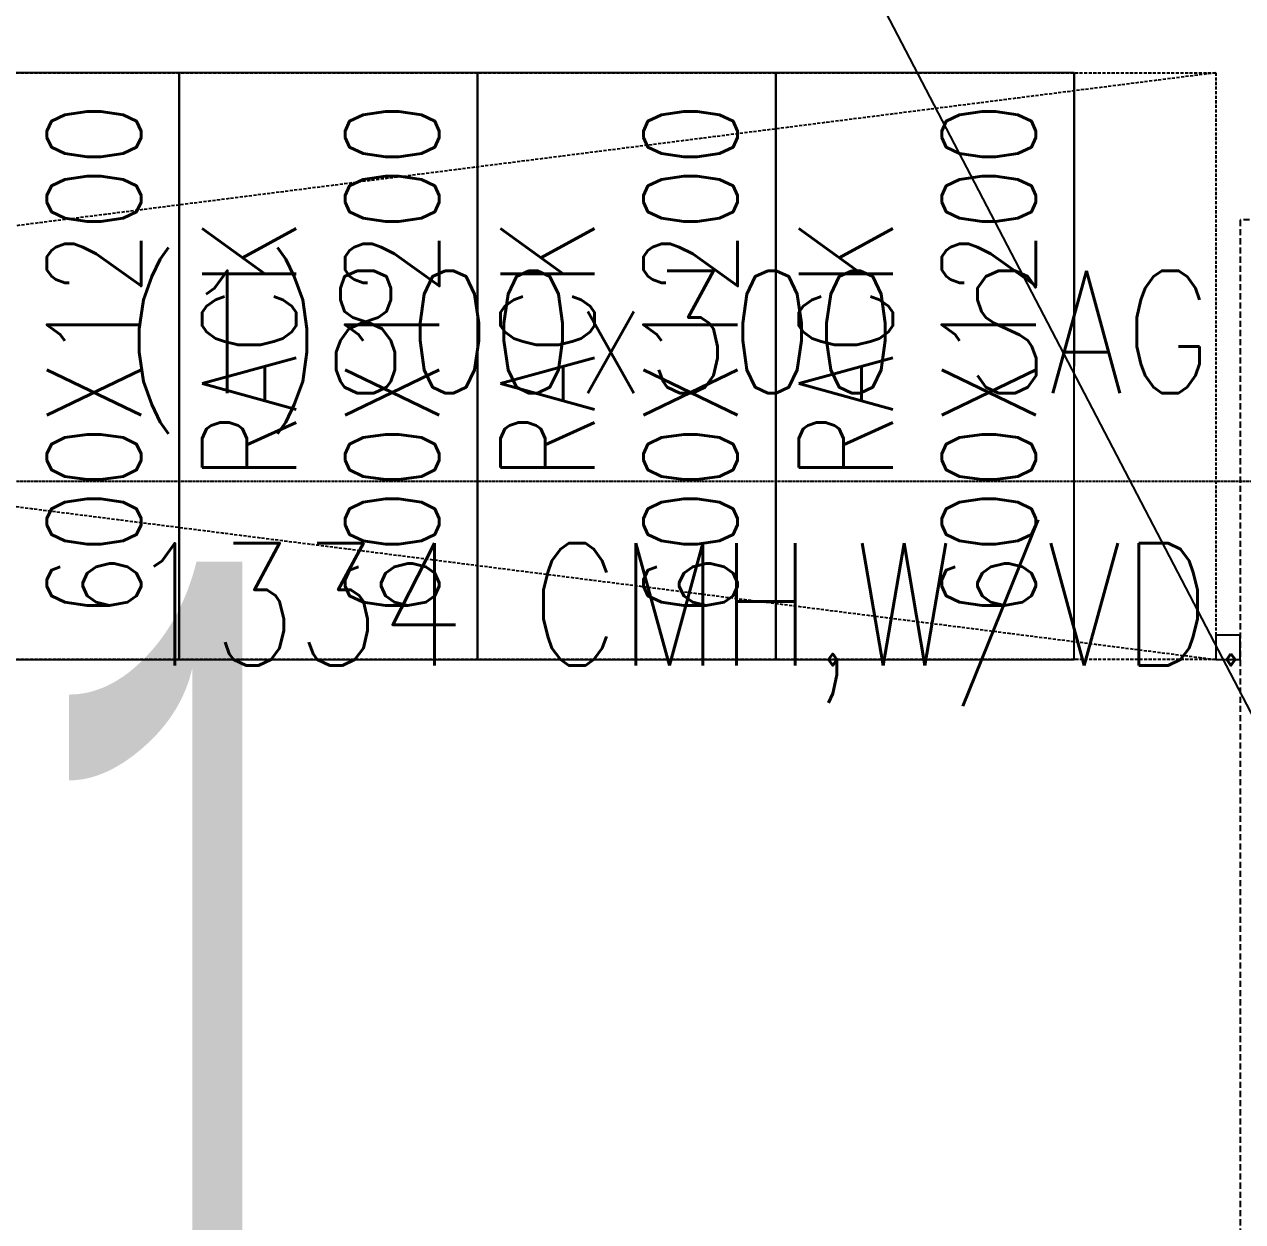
# Model space of a CAD drawing. Extents: x 225000 to 2157367, y 208400 to 840900.
# Drawn here: x 507099 to 509590, y 389653 to 392101 of the extents above; entities that cross this region are included whole.
import ezdxf
from ezdxf.enums import TextEntityAlignment as Align

# ---------------------------------------------------------------- set-up
doc = ezdxf.new("R2010")
doc.units = 0
doc.header["$LTSCALE"] = 10
doc.linetypes.add('XFDP20-DC-PH1$0$HIDDEN2', pattern=[0.1875, 0.125, -0.0625])
doc.linetypes.add('XFM2D20-DC$0$HIDDEN', pattern=[0.3, 0.2, -0.1])
for name, color, linetype in [('XFDP20-DC-PH1$0$A-Door (PH1)', 2, 'Continuous'), ('XFDP20-DC-PH1$0$A-EQ (PH1)', 15, 'XFDP20-DC-PH1$0$HIDDEN2'), ('XFM2D20-DC$0$M-DUCT-TEXT', 4, 'Continuous'), ('XFM2D20-DC$0$M-DUCT-TEXT-Line', 3, 'Continuous'), ('XFM2Q20-DC$0$RACK-DC1-600X1200', 6, 'Continuous')]:
    doc.layers.add(name, color=color, linetype=linetype)
doc.styles.add('Data Center Layout_L20$0$ATS', font='monotxt', dxfattribs={"bigfont": 'BIGFONT'})
doc.styles.add('XFDP20-DC-PH1$0$AA-TXT', font='isocp.shx', dxfattribs={"width": 0.8, "bigfont": 'china.shx'})
doc.styles.add('XFM2D20-DC$0$aa-txt', font='simplex.shx', dxfattribs={"width": 0.8, "bigfont": 'CHINA.shx'})
doc.styles.add('XFM2Q20-DC$0$XOL30-HVAC-EQ-L194205$0$Standard', font='txt.shx', dxfattribs={"width": 0.8, "bigfont": 'chineset.shx'})
doc.dimstyles.new('XFM2D20-DC$0$adim-100', dxfattribs={"dimscale": 100, "dimtxt": 0.25, "dimasz": 2.5, "dimexe": 0.1, "dimexo": 0.5, "dimgap": 0.15, "dimtad": 0, "dimdec": 4, "dimdsep": 46, "dimtxsty": 'XFM2D20-DC$0$aa-txt', "dimcen": 2.5, "dimclrd": 256, "dimclre": 256, "dimclrt": 256, "dimadec": 0, "dimazin": 0, "dimtfac": 1, "dimtdec": 4, "dimtmove": 0, "dimatfit": 3, "dimfxl": 1, "dimtolj": 1, "dimtzin": 0, "dimarcsym": 0})

# ---------------------------------------------------------------- blocks, each defined once
blk = doc.blocks.new('Data Center Layout_L20')
blk.add_line((511425.59, 187202.31), (498925.59, 211202.31))
at = {"style": 'Data Center Layout_L20$0$ATS', "width": 0.5}
blk.add_text('Phase 1', height=1600, dxfattribs=at).set_placement((505375.59, 190202.31), align=Align.MIDDLE_CENTER)
blk = doc.blocks.new('XFDP20-DC-PH1$0$Door-60+60x000')
at = {"color": 9, "linetype": 'XFDP20-DC-PH1$0$HIDDEN2'}
blk.add_lwpolyline([(-84.91, 13.76), (214.91, 13.76), (214.91, 2.5), (-84.91, 2.5)], close=True, dxfattribs=at)
at = {"ltscale": 1000}
blk.add_lwpolyline([(125, 2.5), (130, 2.5), (130, -2.5), (125, -2.5)], close=True, dxfattribs=at)
at = {"color": 9, "style": 'XFDP20-DC-PH1$0$AA-TXT', "width": 0.45}
blk.add_attdef('120X240', text='', height=10, dxfattribs=at).set_placement((65, 20.29), align=Align.MIDDLE_CENTER)
blk = doc.blocks.new('XFDP20-DC-PH1')
at = {"layer": 'XFDP20-DC-PH1$0$A-EQ (PH1)', "ltscale": 5}
for p, q in [((509535.6, 192002.3, 0), (500125.6, 190802.3, 0)), ((500125.6, 192002.3, 0), (509535.6, 190802.3, 0))]:
    blk.add_line(p, q, dxfattribs=at)
at = {"layer": 'XFDP20-DC-PH1$0$A-EQ (PH1)', "ltscale": 5, "elevation": 0}
blk.add_lwpolyline([(509535.6, 190802.3), (500125.6, 190802.3), (500125.6, 192002.3), (509535.6, 192002.3)], close=True, dxfattribs=at)
at = {"layer": 'XFDP20-DC-PH1$0$A-Door (PH1)', "xscale": -10, "yscale": 10, "zscale": 10, "rotation": 270}
blk.add_blockref('XFDP20-DC-PH1$0$Door-60+60x000', (509560.6, 189552.3, 0), dxfattribs=at)
blk = doc.blocks.new('XFM2Q20-DC')
at = {"layer": 'XFM2Q20-DC$0$RACK-DC1-600X1200'}
for p, q in [((507415.6, 190802.3), (507415.6, 192002.3)), ((507415.6, 192002.3), (507415.6, 191402.3)), ((508025.6, 190802.3), (508025.6, 192002.3)), ((508025.6, 192002.3), (508025.6, 191402.3)), ((508635.6, 190802.3), (508635.6, 192002.3)), ((508635.6, 192002.3), (508635.6, 191402.3)), ((509245.6, 190802.3), (509245.6, 192002.3)), ((509245.6, 192002.3), (509245.6, 191402.3)), ((506805.6, 190802.3), (507415.6, 190802.3)), ((507415.6, 190802.3), (508025.6, 190802.3)), ((508025.6, 190802.3), (508635.6, 190802.3)), ((508635.6, 190802.3), (509245.6, 190802.3))]:
    blk.add_line(p, q, dxfattribs=at)
for points in [[(507415.6, 192002.3), (506805.6, 192002.3), (506805.6, 190802.3), (507415.6, 190802.3)], [(508025.6, 192002.3), (507415.6, 192002.3), (507415.6, 190802.3), (508025.6, 190802.3)], [(508635.6, 192002.3), (508025.6, 192002.3), (508025.6, 190802.3), (508635.6, 190802.3)], [(509245.6, 192002.3), (508635.6, 192002.3), (508635.6, 190802.3), (509245.6, 190802.3)]]:
    blk.add_lwpolyline(points, close=True, dxfattribs=at)
at = {"color": 53, "style": 'XFM2Q20-DC$0$XOL30-HVAC-EQ-L194205$0$Standard', "width": 0.8}
for s, p in [('600X1200', (507337.4, 190886.4, 0)), ('600X1200', (507947.4, 190886.4, 0)), ('600X1200', (508557.4, 190886.4, 0)), ('600X1200', (509167.4, 190886.4, 0)), ('RACK', (507655, 191168.6, 0)), ('RACK', (508265, 191168.6, 0)), ('RACK', (508875, 191168.6, 0))]:
    blk.add_text(s, height=192.55, rotation=90, dxfattribs=at).set_placement(p)
blk = doc.blocks.new('XFM2D20-DC')
at = {"layer": 'XFM2D20-DC$0$M-DUCT-TEXT', "color": 252, "linetype": 'XFM2D20-DC$0$HIDDEN', "style": 'XFM2D20-DC$0$aa-txt', "width": 0.8}
for s, p in [('(1)800x300 SAG', (509528, 191472.4)), ('1334 CMH,W/VD.', (509609.3, 190915.2))]:
    blk.add_text(s, height=250, dxfattribs=at).set_placement(p, align=Align.MIDDLE_RIGHT)
at = {"layer": 'XFM2D20-DC$0$M-DUCT-TEXT-Line', "color": 252, "linetype": 'XFM2D20-DC$0$HIDDEN'}
blk.add_leader([(510502.9, 190280), (509745.6, 191166.4), (506684.9, 191166.4)], dimstyle='XFM2D20-DC$0$adim-100', dxfattribs=at)

msp = doc.modelspace()

# ---------------------------------------------------------------- block references
for name in ['XFM2D20-DC', 'Data Center Layout_L20', 'XFDP20-DC-PH1', 'XFM2Q20-DC']:
    msp.add_blockref(name, (0, 200000))

doc.saveas('drawing.dxf')
